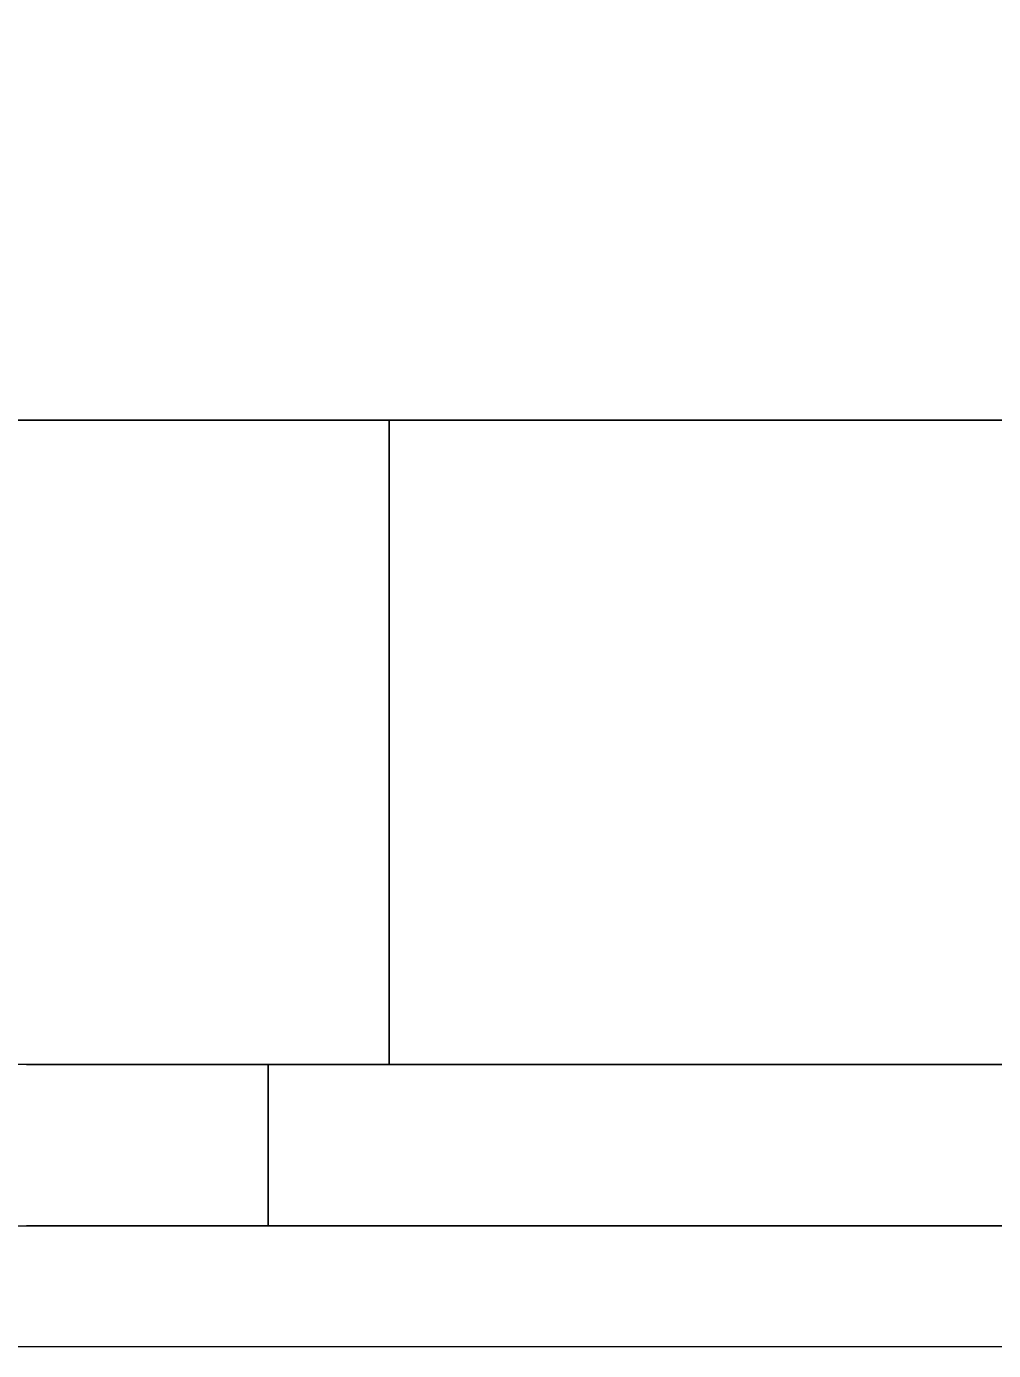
# Model space of a CAD drawing. Header units: millimetres. Extents: x 855 to 103073, y -1987 to 27400.
# Drawn here: x 32509.9 to 32629.9, y 7920.5 to 8084.9 of the extents above; entities that cross this region are included whole.
import ezdxf

# ---------------------------------------------------------------- set-up
doc = ezdxf.new("R2010")
doc.units = ezdxf.units.MM
doc.layers.add('A-ANNO-DIMS', color=7, linetype='Continuous', lineweight=9)
doc.layers.add('A-ANNO-DIMS-100', color=7, linetype='Continuous', lineweight=9)
doc.layers.add('A-WALL-FNSH-2', color=7, linetype='Continuous', lineweight=13, true_color=0x3c3c3c)
doc.layers.add('I-FURN-13', color=7, linetype='Continuous', lineweight=9, true_color=0xf0f0f0)
doc.styles.add('ISOCPEUR_3', font='isocpeur.ttf', dxfattribs={"width": 0.9, "height": 250})
doc.dimstyles.new('ISO-2_5_0_9К_БОЛЬШОЙ_3', dxfattribs={"dimscale": 304.8, "dimtxt": 248.995294, "dimasz": 0.492126, "dimexe": 0.393701, "dimexo": 0.984252, "dimgap": 0, "dimtad": 1, "dimdec": 0, "dimrnd": 10, "dimzin": 0, "dimdsep": 46, "dimtxsty": 'ISOCPEUR_3', "dimblk1": 'OBLIQUE', "dimblk2": 'OBLIQUE', "dimsah": 1, "dimcen": 0.09, "dimdle": 0.393701, "dimazin": 0, "dimtfac": 1, "dimtdec": 4, "dimtix": 1, "dimtmove": 0, "dimatfit": 3, "dimfxl": 1, "dimtvp": 1, "dimtolj": 1, "dimtzin": 0, "dimarcsym": 2})

# ---------------------------------------------------------------- blocks, each defined once
blk = doc.blocks.new('Бизиборд лего - бизиборд 1_21б-32328682-План разверток пом_ 1_02_ Этаж 1')
at = {"layer": 'I-FURN-13'}
for p, q in [((-395, 100), (-585, 100)), ((-585, 100), (-395, 100)), ((-385, 100), (-585, 100)), ((-585, 100), (-385, 100)), ((-395, 100), (-485, 100)), ((-485, 100), (-485, 20)), ((-485, 20), (-485, 100)), ((-485, 100), (-395, 100)), ((-500, 20), (-1000, 20)), ((-530, 20), (-500, 20)), ((-530, 20), (-470, 20)), ((-470, 20), (-530, 20)), ((-530, 20), (-470, 20)), ((-470, 20), (-530, 20)), ((-500, 0), (-500, 20)), ((-500, 20), (-500, 0)), ((0, 20), (-500, 20)), ((-500, 20), (-500, 0)), ((-500, 0), (-500, 20)), ((-500, 20), (-485, 20)), ((-485, 20), (-470, 20)), ((-485, 20), (-470, 20)), ((-470, 20), (-485, 20)), ((-470, 20), (-462.59, 20)), ((-462.59, 20), (-470, 20)), ((-470, 20), (-468.66, 20)), ((-450, 20), (-470, 20)), ((-470, 20), (-450, 20)), ((-452.93, 20), (-470, 20)), ((-470, 20), (-450, 20)), ((-450, 20), (-470, 20)), ((-470, 20), (-450, 20)), ((-450, 20), (-470, 20)), ((-470, 20), (-457.41, 20)), ((-450, 20), (-470, 20)), ((-470, 20), (-450, 20)), ((-450, 20), (-470, 20)), ((-470, 20), (-450, 20)), ((-455, 20), (-470, 20)), ((-470, 20), (-450, 20)), ((-450, 20), (-470, 20)), ((-470, 20), (-465, 20)), ((-450, 20), (-470, 20)), ((-470, 20), (-462.59, 20)), ((-450, 20), (-470, 20)), ((-470, 20), (-450, 20)), ((-450, 20), (-470, 20)), ((-470, 20), (-460, 20)), ((-451.34, 20), (-470, 20)), ((-470, 20), (-450, 20)), ((-450, 20), (-470, 20)), ((-470, 20), (-450, 20)), ((-450, 20), (-470, 20)), ((-470, 20), (-450, 20)), ((-450, 20), (-470, 20)), ((-470, 20), (-450, 20)), ((-450, 20), (-470, 20)), ((-470, 20), (-450, 20)), ((-450, 20), (-470, 20)), ((-470, 20), (-450, 20)), ((-450, 20), (-470, 20)), ((-470, 20), (-460, 20)), ((-450.34, 20), (-470, 20)), ((-470, 20), (-467.07, 20)), ((-468.66, 20), (-470, 20)), ((-470, 20), (-450, 20)), ((-450, 20), (-470, 20)), ((-470, 20), (-450, 20)), ((-450, 20), (-470, 20)), ((-470, 20), (-450, 20)), ((-450, 20), (-470, 20)), ((-470, 20), (-451.34, 20)), ((-450, 20), (-470, 20)), ((-470, 20), (-468.66, 20)), ((-468.66, 20), (-470, 20)), ((-470, 20), (-450, 20)), ((-450, 20), (-470, 20)), ((-468.66, 20), (-467.07, 20)), ((-468.66, 20), (-450, 20)), ((-450, 20), (-468.66, 20)), ((-468.66, 20), (-465, 20)), ((-465, 20), (-468.66, 20)), ((-468.66, 20), (-467.07, 20)), ((-467.07, 20), (-468.66, 20)), ((-468.66, 20), (-467.07, 20)), ((-467.07, 20), (-468.66, 20)), ((-468.66, 20), (-467.07, 20)), ((-467.07, 20), (-468.66, 20)), ((-467.07, 20), (-450, 20)), ((-466.81, 20), (-462.59, 20)), ((-466.81, 20), (-462.59, 20)), ((-462.59, 20), (-466.81, 20)), ((-466.81, 20), (-462.59, 20)), ((-462.59, 20), (-466.81, 20)), ((-466.81, 20), (-462.59, 20)), ((-462.59, 20), (-466.81, 20)), ((-465, 20), (-450, 20)), ((-465, 20), (-455, 20)), ((-462.59, 20), (-465, 20)), ((-462.59, 20), (-450, 20)), ((-450, 20), (-462.59, 20)), ((-462.59, 20), (-460, 20)), ((-451.34, 20), (-462.59, 20)), ((-461.78, 20), (-457.41, 20)), ((-461.78, 20), (-457.41, 20)), ((-457.41, 20), (-461.78, 20)), ((-461.78, 20), (-457.41, 20)), ((-457.41, 20), (-461.78, 20)), ((-461.78, 20), (-457.41, 20)), ((-457.41, 20), (-461.78, 20)), ((-460, 20), (-450, 20)), ((-460, 20), (-450, 20)), ((-460, 20), (-450, 20)), ((-457.41, 20), (-450, 20)), ((-456.75, 20), (-451.72, 20)), ((-456.75, 20), (-451.72, 20)), ((-451.72, 20), (-456.75, 20)), ((-456.75, 20), (-451.72, 20)), ((-451.72, 20), (-456.75, 20)), ((-456.75, 20), (-451.72, 20)), ((-451.72, 20), (-456.75, 20)), ((-450, 20), (-455, 20)), ((-455, 20), (-451.34, 20)), ((-450, 20), (-452.93, 20)), ((-450, 20), (-451.34, 20)), ((-451.34, 20), (-450, 20)), ((-451.34, 20), (-450, 20)), ((-450, 20), (-451.34, 20)), ((-450, 20), (-450.34, 20)), ((-450, 20), (-410, 20)), ((-450, 20), (-410, 20)), ((-410, 20), (-450, 20)), ((-450, 20), (-410, 20)), ((-410, 20), (-450, 20)), ((-450, 20), (-410, 20)), ((-410, 20), (-450, 20)), ((-410, 20), (-395, 20)), ((-405, 20), (-410, 20)), ((-410, 20), (-407.07, 20)), ((-400, 20), (-410, 20)), ((-410, 20), (-395, 20)), ((-409.66, 20), (-410, 20)), ((-410, 20), (-395, 20)), ((-397.41, 20), (-410, 20)), ((-410, 20), (-395, 20)), ((-407.07, 20), (-410, 20)), ((-410, 20), (-395, 20)), ((-395, 20), (-410, 20)), ((-410, 20), (-395, 20)), ((-395, 20), (-410, 20)), ((-410, 20), (-395, 20)), ((-395, 20), (-410, 20)), ((-410, 20), (-390, 20)), ((-390, 20), (-410, 20)), ((-410, 20), (-390, 20)), ((-390, 20), (-410, 20)), ((-410, 20), (-409.66, 20)), ((-409.66, 20), (-410, 20)), ((-410, 20), (-390, 20)), ((-390, 20), (-410, 20)), ((-1000, 0), (-500, 0)), ((-470, 0), (-530, 0)), ((-530, 0), (-470, 0)), ((-500, 0), (-530, 0)), ((-500, 0), (0, 0)), ((-470, 0), (-500, 0)), ((-450.34, 0), (-470, 0)), ((-470, 0), (-469.66, 0)), ((-450, 0), (-470, 0)), ((-470, 0), (-450.34, 0)), ((-460, 0), (-470, 0)), ((-470, 0), (-469.66, 0)), ((-450, 0), (-470, 0)), ((-470, 0), (-450, 0)), ((-450, 0), (-470, 0)), ((-470, 0), (-450, 0)), ((-450, 0), (-470, 0)), ((-470, 0), (-468.66, 0)), ((-450, 0), (-470, 0)), ((-470, 0), (-450, 0)), ((-450, 0), (-470, 0)), ((-470, 0), (-465, 0)), ((-450, 0), (-470, 0)), ((-470, 0), (-468.66, 0)), ((-450, 0), (-470, 0)), ((-470, 0), (-451.34, 0)), ((-450, 0), (-470, 0)), ((-470, 0), (-450, 0)), ((-450, 0), (-470, 0)), ((-470, 0), (-450, 0)), ((-450, 0), (-470, 0)), ((-470, 0), (-450, 0)), ((-450, 0), (-470, 0)), ((-470, 0), (-450, 0)), ((-469.66, 0), (-470, 0)), ((-470, 0), (-462.59, 0)), ((-450, 0), (-470, 0)), ((-470, 0), (-465, 0)), ((-465, 0), (-470, 0)), ((-470, 0), (-450, 0)), ((-450, 0), (-470, 0)), ((-470, 0), (-450, 0)), ((-450, 0), (-470, 0)), ((-470, 0), (-450, 0)), ((-450, 0), (-470, 0)), ((-470, 0), (-450, 0)), ((-450, 0), (-470, 0)), ((-470, 0), (-450, 0)), ((-450, 0), (-470, 0)), ((-470, 0), (-450, 0)), ((-457.41, 0), (-470, 0)), ((-470, 0), (-450, 0)), ((-462.59, 0), (-470, 0)), ((-470, 0), (-450, 0)), ((-467.07, 0), (-470, 0)), ((-470, 0), (-450, 0)), ((-450, 0), (-470, 0)), ((-470, 0), (-450, 0)), ((-450, 0), (-470, 0)), ((-470, 0), (-450, 0)), ((-469.66, 0), (-468.66, 0)), ((-469.66, 0), (-450, 0)), ((-465, 0), (-469.66, 0)), ((-462.59, 0), (-468.66, 0)), ((-468.66, 0), (-462.59, 0)), ((-462.59, 0), (-468.66, 0)), ((-468.66, 0), (-467.07, 0)), ((-468.66, 0), (-450, 0)), ((-468.66, 0), (-460, 0)), ((-467.07, 0), (-465, 0)), ((-450, 0), (-467.07, 0)), ((-465, 0), (-462.59, 0)), ((-465, 0), (-455, 0)), ((-451.34, 0), (-465, 0)), ((-465, 0), (-460, 0)), ((-450, 0), (-465, 0)), ((-462.59, 0), (-460, 0)), ((-462.59, 0), (-450, 0)), ((-450, 0), (-462.59, 0)), ((-457.41, 0), (-461.78, 0)), ((-461.78, 0), (-457.41, 0)), ((-457.41, 0), (-461.78, 0)), ((-460, 0), (-457.41, 0)), ((-450, 0), (-460, 0)), ((-460, 0), (-450, 0)), ((-460, 0), (-455, 0)), ((-457.41, 0), (-455, 0)), ((-455, 0), (-457.41, 0)), ((-451.72, 0), (-456.75, 0)), ((-456.75, 0), (-451.72, 0)), ((-451.72, 0), (-456.75, 0)), ((-455, 0), (-450, 0)), ((-455, 0), (-452.93, 0)), ((-455, 0), (-451.34, 0)), ((-450, 0), (-455, 0)), ((-452.93, 0), (-451.34, 0)), ((-451.34, 0), (-450.34, 0)), ((-451.34, 0), (-450, 0)), ((-450, 0), (-451.34, 0)), ((-451.34, 0), (-450.34, 0)), ((-450, 0), (-450.34, 0)), ((-450.34, 0), (-450, 0)), ((-450.34, 0), (-450, 0)), ((-450.34, 0), (-450, 0)), ((-410, 0), (-450, 0)), ((-450, 0), (-410, 0)), ((-410, 0), (-450, 0)), ((-390, 0), (-410, 0)), ((-410, 0), (-402.59, 0)), ((-402.59, 0), (-410, 0)), ((-410, 0), (-390, 0)), ((-390, 0), (-410, 0)), ((-410, 0), (-390, 0)), ((-390, 0), (-410, 0)), ((-410, 0), (-390, 0)), ((-390, 0), (-410, 0)), ((-410, 0), (-390, 0)), ((-390, 0), (-410, 0)), ((-410, 0), (-390, 0)), ((-390, 0), (-410, 0)), ((-410, 0), (-390, 0)), ((-390, 0), (-410, 0)), ((-410, 0), (-390, 0)), ((-390, 0), (-410, 0)), ((-410, 0), (-390, 0)), ((-390, 0), (-410, 0)), ((-410, 0), (-392.93, 0)), ((-390, 0), (-410, 0)), ((-410, 0), (-390, 0)), ((-390, 0), (-410, 0)), ((-410, 0), (-390, 0))]:
    blk.add_line(p, q, dxfattribs=at)
blk = doc.blocks.new('DIMBLOCK41-План разверток пом_ 1_02_ Этаж 1')
at = {"layer": 'A-ANNO-DIMS-100', "lineweight": 20}
for p, q in [((21987.9, 10500), (21912.9, 10575)), ((21987.9, 10500), (22062.9, 10425)), ((21987.9, 7800), (21912.9, 7875)), ((21987.9, 7800), (22062.9, 7725))]:
    blk.add_line(p, q, dxfattribs=at)
at = {"layer": 'A-ANNO-DIMS-100'}
for p, q in [((32358.01, 10500), (21867.9, 10500)), ((21987.9, 10500), (21987.9, 7680)), ((21987.9, 10500), (32358.01, 10500)), ((21793.96, 7800), (22107.9, 7800)), ((21987.9, 7800), (21793.96, 7800))]:
    blk.add_line(p, q, dxfattribs=at)
at = {"layer": 'A-ANNO-DIMS-100', "color": 0, "insert": (21661.28, 8833.97), "char_height": 250, "width": 758.478, "attachment_point": 1, "rotation": 90, "line_spacing_factor": 1.149209, "style": 'ISOCPEUR_3'}
blk.add_mtext('2700', dxfattribs=at)
blk = doc.blocks.new('_Oblique')
at = {"color": 0, "linetype": 'ByBlock', "lineweight": -2}
blk.add_line((-0.5, -0.5), (0.5, 0.5), dxfattribs=at)

msp = doc.modelspace()

# ---------------------------------------------------------------- linework, layer by layer
at = {"layer": 'A-WALL-FNSH-2'}
msp.add_line((30457.38, 7921), (35622.38, 7921), dxfattribs=at)

# ---------------------------------------------------------------- block references
at = {"layer": 'I-FURN-13'}
msp.add_blockref('Бизиборд лего - бизиборд 1_21б-32328682-План разверток пом_ 1_02_ Этаж 1', (33039.88, 7936), dxfattribs=at)

# ---------------------------------------------------------------- dimensions: what is measured, and where the dimension line sits
at = {"layer": 'A-ANNO-DIMS'}
dim = msp.add_linear_dim(base=(21987.9, 7800), p1=(32658.01, 10500), p2=(22093.96, 7800), angle=90, dimstyle='ISO-2_5_0_9К_БОЛЬШОЙ_3', override={"dimpost": '<>', "dimfxl": 10903.625256}, dxfattribs=at)
dim.commit()
dim.dimension.update_dxf_attribs({"geometry": 'DIMBLOCK41-План разверток пом_ 1_02_ Этаж 1', "text_midpoint": (21862.9, 9150)})

doc.saveas('drawing.dxf')
